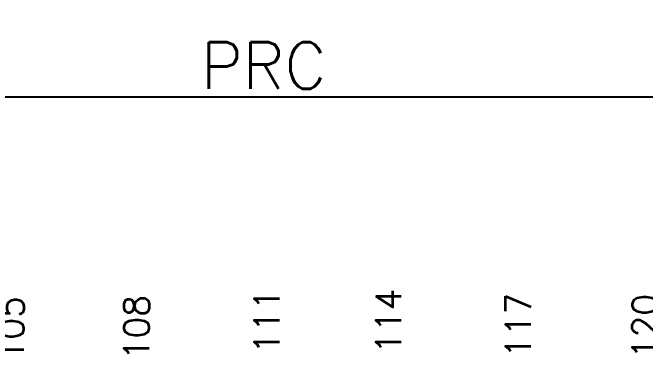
# Model space of a CAD drawing. Header units: millimetres. Extents: x 2641 to 2879, y 1208 to 1302.
# Drawn here: x 2759.09 to 2774.06, y 1293.48 to 1301.9 of the extents above; entities that cross this region are included whole.
import ezdxf

# ---------------------------------------------------------------- set-up
doc = ezdxf.new("R2010")
doc.units = ezdxf.units.MM
doc.layers.add('NOPILAR1', color=2, linetype='Continuous')
doc.layers.add('TEXTOCENTROCUSTO', color=2, linetype='Continuous')
doc.styles.add('1', font='romans.shx')
doc.styles.add('NOPILAR', font='simplex.shx', dxfattribs={"height": 0.6})
doc.dimstyles.new('1-600', dxfattribs={"dimtxt": 1.1, "dimasz": 2.5, "dimexe": 2, "dimexo": 4, "dimgap": 0.2, "dimtad": 1, "dimdec": 0, "dimzin": 4, "dimdsep": 46, "dimlunit": 6, "dimtxsty": '1', "dimblk1": 'NONE', "dimblk2": 'NONE', "dimsah": 1, "dimcen": 0, "dimclrd": 2, "dimclre": 2, "dimclrt": 2, "dimadec": 0, "dimazin": 0, "dimtfac": 1, "dimtdec": 0, "dimtmove": 2, "dimatfit": 3, "dimldrblk": 'NONE', "dimfxl": 1, "dimtolj": 1, "dimtzin": 0, "dimarcsym": 0})

# ---------------------------------------------------------------- blocks, each defined once
blk = doc.blocks.new('*D54')
at = {"layer": 'DEFPOINTS', "color": 0, "transparency": 16777216}
for p in [(2653.93, 1299.895), (2653.93, 1293.396), (2876.13, 1293.396)]:
    blk.add_point(p, dxfattribs=at)
at = {"layer": 'TEXTOCENTROCUSTO', "color": 2, "lineweight": -2, "transparency": 16777216}
for p, q in [((2653.93, 1297.396), (2653.93, 1301.895)), ((2876.13, 1297.396), (2876.13, 1301.895)), ((2876.13, 1299.895), (2653.93, 1299.895))]:
    blk.add_line(p, q, dxfattribs=at)
at = {"layer": 'TEXTOCENTROCUSTO', "color": 2, "transparency": 16777216, "insert": (2765.03, 1300.645), "char_height": 1.1, "attachment_point": 5, "rotation": 0, "style": '1'}
blk.add_mtext('\\A1;PRC', dxfattribs=at)
blk = doc.blocks.new('_NONE')
at = {"color": 0, "linetype": 'ByBlock'}
blk.add_circle((0, 0), 0.25, dxfattribs=at)

msp = doc.modelspace()

# ---------------------------------------------------------------- texts
at = {"layer": 'NOPILAR1', "style": 'NOPILAR'}
for s, p in [('114', (2768.289, 1293.82)), ('117', (2771.357, 1293.723)), ('120', (2774.35, 1293.696)), ('105', (2759.361, 1293.643)), ('108', (2762.326, 1293.67)), ('111', (2765.406, 1293.82))]:
    msp.add_text(s, height=0.6, rotation=90, dxfattribs=at).set_placement(p)

# ---------------------------------------------------------------- dimensions: what is measured, and where the dimension line sits
at = {"layer": 'TEXTOCENTROCUSTO'}
dim = msp.add_aligned_dim(p1=(2876.13, 1293.396), p2=(2653.93, 1293.396), distance=-6.499, text='PRC', dimstyle='1-600', dxfattribs=at)
dim.commit()
dim.dimension.update_dxf_attribs({"geometry": '*D54', "text_midpoint": (2765.03, 1300.645)})

doc.saveas('drawing.dxf')
